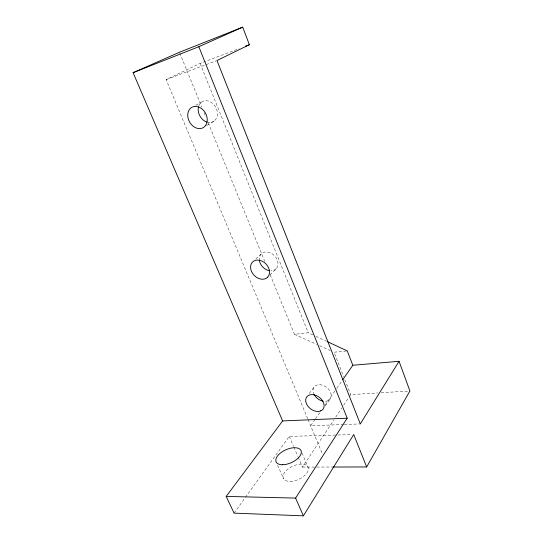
<?xml version="1.0" encoding="UTF-8"?>
<svg xmlns="http://www.w3.org/2000/svg" width="543" height="543" viewBox="0 0 543 543"><rect width="100%" height="100%" fill="white"/><g stroke="black" fill="none" stroke-linecap="round" stroke-linejoin="round"><path stroke-width="0.41" stroke-dasharray="2.71 2.04" d="M298.161 457.118L302.444 467.095L333.843 419.949M335.717 417.139L341.805 407.99M343.678 405.173L348.837 397.435M349.305 396.729L350.71 394.618L377.772 392.956M325.257 405.994L330.436 398.548M315.008 419.501L310.65 425.76L343.468 424.538M315.497 418.802L319.861 412.544M325.189 404.895L336.341 388.903M336.823 388.204L342.158 380.555M234.074 513.128L244.913 498.06M245.409 497.374L289.256 436.389L336.979 435.018M309.3 393.512L313.684 387.559M206.849 125.453L214.118 121.109L215.781 119.385A11.444 9.041 61.5 0 0 216.44 108.756A11.444 9.041 61.5 0 0 208.356 101.005L205.831 100.652A11.444 9.041 61.5 0 0 198.636 106.238M269.966 274.907L276.156 268.751A10.521 8.165 46.1 0 0 270.862 253.052A10.521 8.165 46.1 0 0 259.391 260.552M255.794 259.031L261.027 254.151M276.156 268.751L274.459 270.041A10.521 8.165 46.1 0 1 270.821 270.862M195.785 105.254L201.358 102.186M307.711 418.728L166.138 79.624L200.095 63.402L239.205 48.585M166.138 79.624L216.195 60.816M270.197 274.785L294.482 334.332L308.227 332.73L312.822 334.875M346.434 350.995L334.02 352.21L343.604 376.557M381.159 392.752L409.911 390.98M344.31 424.511L360.301 423.913M337.814 434.991L352.047 434.583M302.444 467.095L315.965 467.068M316.813 467.061L332.024 467.028M294.482 334.332L316.528 344.303M319.576 345.674L330.219 350.486M315.883 336.3L326.601 341.289M277.629 465.242L283.582 478.763M289.256 436.389L293.546 446.366M293.872 447.133L297.829 456.351M301.996 453.025L307.772 466.559M308.037 419.508L322.515 454.192M179.767 53.051L201.82 107.114M204.053 112.598L205.654 116.514M208.207 122.779L264.767 261.461M200.095 63.402L308.227 332.73M344.839 379.7L350.71 394.618M214.118 121.109A11.444 9.041 61.5 0 1 207.989 122.365M325.406 401.325A10.039 7.202 36.9 0 0 327.483 400.917L329.201 399.974A10.039 7.202 36.9 0 0 330.565 392.48A10.039 7.202 36.9 0 0 323.363 385.523L320.967 384.824A10.039 7.202 36.9 0 0 313.63 393.58M290.118 481.417A13.575 7.222 -24.6 0 0 308.417 468.337A13.575 7.222 -24.6 0 0 288.686 468.528A13.575 7.222 -24.6 0 0 290.118 481.417"/><path stroke-width="0.81" d="M332.866 467.028L366.668 466.953L409.911 390.98L399.051 361.312L352.821 365.256L342.64 379.862M399.051 361.312L360.301 423.913L216.976 60.517L249.373 44.73L242.707 27.15L198.84 46.705L347.201 418.205L282.625 420.934L226.187 496.404L234.074 513.128L303.388 515.85L353.724 434.536L366.668 466.953M303.388 515.85L295.589 498.087L347.201 418.205M282.625 420.934L133.089 72.681L179.448 52.264L242.707 27.15M133.089 72.681L198.84 46.705M245.463 46.209L249.373 44.73M226.187 496.404L295.589 498.087M327.361 341.649L347.262 350.914L352.821 365.256M207.154 122.161A11.444 9.041 61.5 0 1 198.466 106.862M269.219 270.692A10.521 8.165 46.1 0 1 259.391 260.552M323.105 401.168A10.039 7.202 36.9 0 1 313.956 394.299M205.621 125.453L203.944 127.198A11.661 9.109 61 0 1 188.774 120.376A11.661 9.109 61 0 1 195.419 106.401L197.978 106.767A11.661 9.109 61 0 1 206.211 114.668A11.661 9.109 61 0 1 205.621 125.453M320.621 410.841L320.404 411.065A10.208 7.222 37.1 0 1 306.34 403.51A10.208 7.222 37.1 0 1 313.725 394.775L316.148 395.494A10.208 7.222 37.1 0 1 323.472 402.573A10.208 7.222 37.1 0 1 322.135 410.121L320.621 410.841M267.713 277.147L265.995 278.444A10.711 8.213 46.1 0 1 250.832 269.443A10.711 8.213 46.1 0 1 261.916 261.061A10.711 8.213 46.1 0 1 267.713 277.147M282.808 464.733A13.677 6.984 -24.4 0 0 301.331 451.735A13.677 6.984 -24.4 0 0 281.566 452.204A13.677 6.984 -24.4 0 0 282.808 464.733"/></g></svg>
